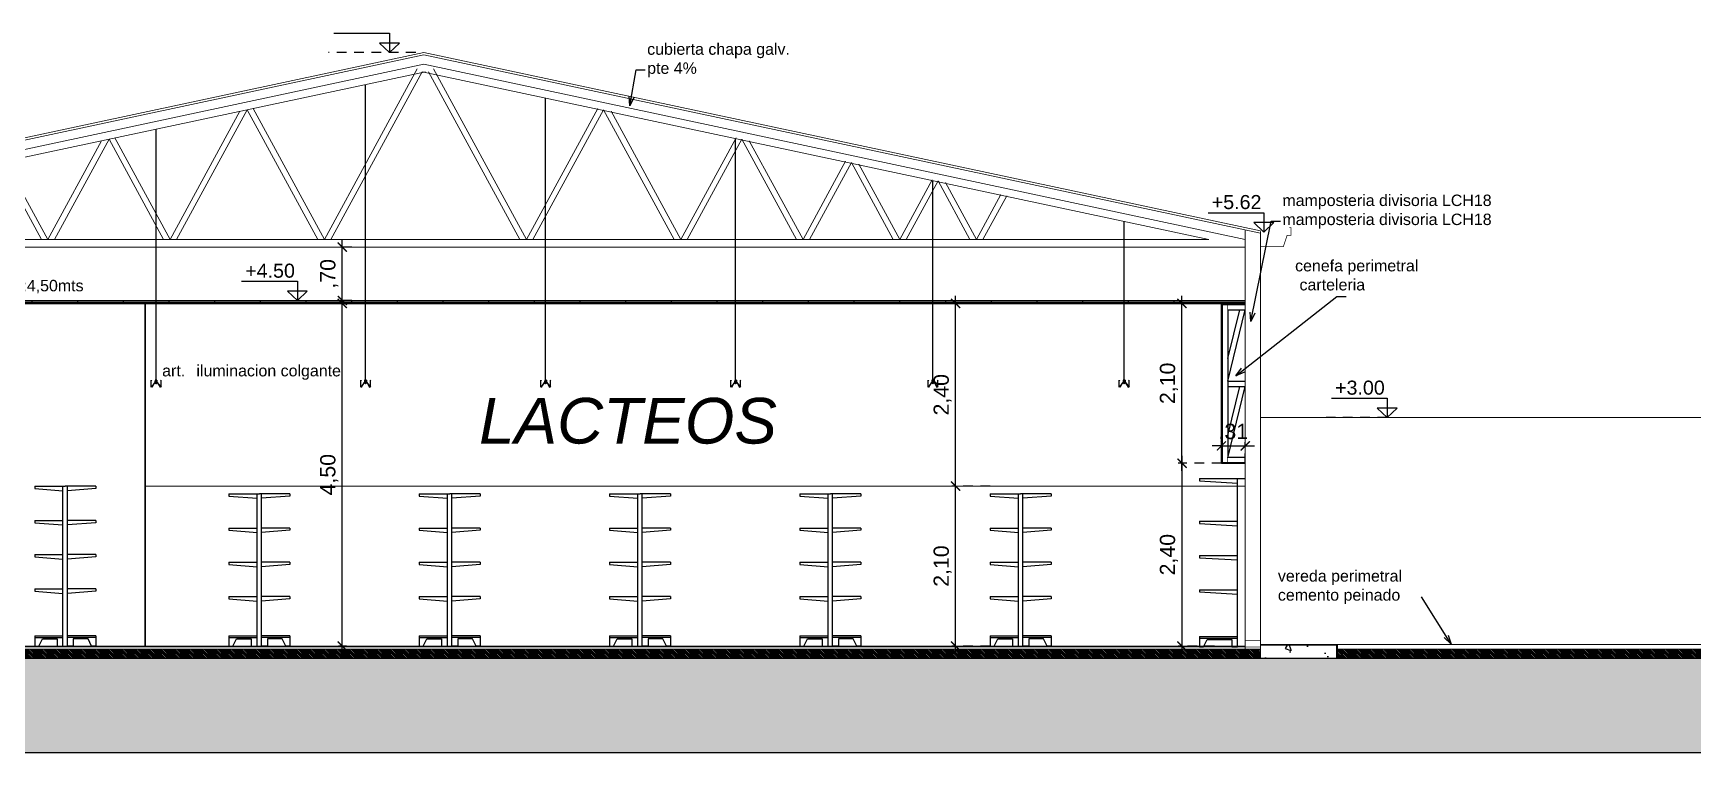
# Model space of a CAD drawing. Header units: metres. Extents: x 1166 to 1459, y -137 to 62.
# Drawn here: x 1286.05 to 1307.85, y -75.85 to -66.4 of the extents above; entities that cross this region are included whole.
import ezdxf

# ---------------------------------------------------------------- set-up
doc = ezdxf.new("R2010")
doc.units = ezdxf.units.M
doc.header["$LTSCALE"] = 0.508
doc.header["$PDMODE"] = 1
doc.header["$PDSIZE"] = -2
doc.linetypes.add('HIDDEN', pattern=[0.375, 0.25, -0.125])
doc.linetypes.add('HIDDEN2', pattern=[0.1875, 0.125, -0.0625])
doc.layers.get('0').update_dxf_attribs({"color": 9})
doc.layers.get('Defpoints').update_dxf_attribs({"color": 9})
for name, color, linetype in [('2-texto', 9, 'Continuous'), ('3-muros', 9, 'Continuous'), ('3-tabiques', 9, 'Continuous'), ('3-VISTA', 9, 'Continuous'), ('4-carpinterias', 9, 'Continuous'), ('7-artef', 9, 'Continuous'), ('8-cotas-100', 9, 'Continuous'), ('9-Hatch', 9, 'Continuous'), ('Estructura', 9, 'HIDDEN2'), ('Iluminacion', 9, 'Continuous')]:
    doc.layers.add(name, color=color, linetype=linetype)
doc.styles.add('swiss', font='swissel.ttf')
doc.dimstyles.new('dim-100', dxfattribs={"dimtxt": 0.2, "dimasz": 0.12, "dimexe": 0.05, "dimexo": 0, "dimgap": 0.05, "dimtad": 1, "dimzin": 4, "dimtxsty": 'swiss', "dimblk": 'ARCHTICK', "dimcen": 0.5, "dimdle": 0.1, "dimclrd": 256, "dimclre": 252, "dimclrt": 256, "dimadec": 0, "dimazin": 0, "dimtfac": 1, "dimtix": 1, "dimtmove": 2, "dimatfit": 3, "dimldrblk": 'OPEN30', "dimfxl": 0.05, "dimtolj": 1, "dimtzin": 0, "dimarcsym": 0})

# ---------------------------------------------------------------- blocks, each defined once
blk = doc.blocks.new('*U233')
at = {"layer": '3-tabiques', "color": 3}
blk.add_lwpolyline([(-0.002, 0.019), (0.002, 0.019), (0.002, 0.011), (-0.002, 0.011)], close=True, dxfattribs=at)
for points in [[(0, -0.019), (0, 0.011)], [(-0.007, -0.019), (-0.007, -0.018), (-0.004, -0.018)], [(-0.007, -0.019), (0.007, -0.019)], [(0.007, -0.019), (0.007, -0.018), (0.004, -0.018)]]:
    blk.add_lwpolyline(points, dxfattribs=at)
blk = doc.blocks.new('*U234')
at = {"layer": '3-tabiques', "color": 0, "linetype": 'ByBlock', "lineweight": -2}
for p in [(-20.4, 0), (-19.8, 0), (-19.2, 0), (-18.6, 0), (-18, 0), (-17.4, 0), (-16.8, 0), (-16.2, 0), (-15.6, 0), (-15, 0), (-14.4, 0), (-13.8, 0), (-13.2, 0), (-12.6, 0), (-12, 0), (-11.4, 0), (-10.8, 0), (-10.2, 0), (-9.6, 0), (-9, 0), (-8.4, 0), (-7.8, 0), (-7.2, 0), (-6.6, 0), (-6, 0), (-5.4, 0), (-4.8, 0), (-4.2, 0), (-3.6, 0), (-3, 0), (-2.4, 0), (-1.8, 0), (-1.2, 0), (-0.6, 0), (0, 0)]:
    blk.add_blockref('*U233', p, dxfattribs=at)
blk = doc.blocks.new('_ARCHTICK')
at = {"color": 0, "linetype": 'ByBlock', "const_width": 0.15}
blk.add_lwpolyline([(-0.5, -0.5), (0.5, 0.5)], dxfattribs=at)
blk = doc.blocks.new('_Open30')
at = {"color": 0, "linetype": 'ByBlock', "lineweight": -2}
for p, q in [((-1, 0.27), (0, 0)), ((0, 0), (-1, -0.27)), ((0, 0), (-1, 0))]:
    blk.add_line(p, q, dxfattribs=at)
blk = doc.blocks.new('*D285')
at = {"layer": '3-muros', "color": 252, "lineweight": -2, "transparency": 16777216}
for p, q in [((1290.169, -69.948), (1290.063, -69.948)), ((1290.169, -74.448), (1290.063, -74.448))]:
    blk.add_line(p, q, dxfattribs=at)
at = {"layer": '3-muros', "lineweight": -2, "transparency": 16777216}
blk.add_line((1290.113, -74.548), (1290.113, -69.848), dxfattribs=at)
at = {"layer": 'Defpoints', "color": 0, "transparency": 16777216}
for p in [(1290.113, -69.948), (1290.169, -69.948), (1290.169, -74.448)]:
    blk.add_point(p, dxfattribs=at)
at = {"layer": '3-muros', "lineweight": -2, "transparency": 16777216, "xscale": 0.12, "yscale": 0.12, "zscale": 0.12}
for p, rotation in [((1290.113, -69.948), 90), ((1290.113, -74.448), 270)]:
    blk.add_blockref('_ARCHTICK', p, dxfattribs=dict(at, rotation=rotation))
at = {"layer": '3-muros', "lineweight": 0, "transparency": 16777216, "insert": (1289.941, -72.198), "char_height": 0.2, "attachment_point": 5, "rotation": 90, "style": 'swiss'}
blk.add_mtext('\\A1;4,50', dxfattribs=at)
blk = doc.blocks.new('Lampara')
for points in [[(-0.12, 0), (-0.12, -0.25)], [(-0.12, 0), (0.12, 0)], [(0.12, 0), (0.12, -0.25)], [(-0.12, -0.25), (-0.65, -0.9), (-0.65, 0), (-0.59, -0.06)], [(-0.52, -0.9), (-0.6, -0.84)], [(-0.12, -0.25), (0.12, -0.25)], [(0.1, -0.25), (0.1, -0.12), (-0.1, -0.12), (-0.1, -0.25)], [(-0.08, -0.22), (0.08, -0.22)], [(0.12, -0.25), (0.64, -0.9), (0.64, 0), (0.59, -0.06)], [(0.52, -0.9), (0.6, -0.84)]]:
    blk.add_lwpolyline(points)
for points in [[(0.52, -0.9), (0.2, -0.34, 0.258271), (0.03, -0.25), (-0.03, -0.25, 0.258271), (-0.2, -0.34), (-0.52, -0.9)], [(-0.08, -0.22), (-0.08, -0.38, 0.414214), (-0.01, -0.45), (0.01, -0.45, 0.414214), (0.08, -0.38), (0.08, -0.22)]]:
    blk.add_lwpolyline(points, format="xyb")
blk = doc.blocks.new('*D464')
at = {"layer": '3-muros', "color": 252, "linetype": 'HIDDEN', "lineweight": -2, "transparency": 16777216}
for p, q in [((1290.237, -69.208), (1290.063, -69.208)), ((1290.237, -69.911), (1290.063, -69.911))]:
    blk.add_line(p, q, dxfattribs=at)
at = {"layer": '3-muros', "lineweight": -2, "transparency": 16777216}
blk.add_line((1290.113, -70.011), (1290.113, -69.108), dxfattribs=at)
at = {"layer": 'Defpoints', "color": 0, "transparency": 16777216}
for p in [(1290.113, -69.208), (1290.237, -69.208), (1290.237, -69.911)]:
    blk.add_point(p, dxfattribs=at)
at = {"layer": '3-muros', "lineweight": -2, "transparency": 16777216, "xscale": 0.12, "yscale": 0.12, "zscale": 0.12}
for p, rotation in [((1290.113, -69.208), 90), ((1290.113, -69.911), 270)]:
    blk.add_blockref('_ARCHTICK', p, dxfattribs=dict(at, rotation=rotation))
at = {"layer": '3-muros', "transparency": 16777216, "insert": (1289.941, -69.56), "char_height": 0.2, "attachment_point": 5, "rotation": 90, "style": 'swiss'}
blk.add_mtext('\\A1;,70', dxfattribs=at)
blk = doc.blocks.new('*D590')
at = {"layer": '8-cotas-100', "color": 252, "linetype": 'HIDDEN', "lineweight": -2, "transparency": 16777216}
for p, q in [((1301.661, -72.048), (1301.093, -72.048)), ((1301.571, -74.448), (1301.093, -74.448))]:
    blk.add_line(p, q, dxfattribs=at)
at = {"layer": '8-cotas-100', "lineweight": -2, "transparency": 16777216}
blk.add_line((1301.143, -71.948), (1301.143, -74.548), dxfattribs=at)
at = {"layer": 'Defpoints', "color": 0, "transparency": 16777216}
for p in [(1301.661, -72.048), (1301.143, -74.448), (1301.571, -74.448)]:
    blk.add_point(p, dxfattribs=at)
at = {"layer": '8-cotas-100', "lineweight": -2, "transparency": 16777216, "xscale": 0.12, "yscale": 0.12, "zscale": 0.12}
for p, rotation in [((1301.143, -72.048), 90), ((1301.143, -74.448), 270)]:
    blk.add_blockref('_ARCHTICK', p, dxfattribs=dict(at, rotation=rotation))
at = {"layer": '8-cotas-100', "transparency": 16777216, "insert": (1300.971, -73.248), "char_height": 0.2, "attachment_point": 5, "rotation": 90, "style": 'swiss'}
blk.add_mtext('\\A1;2,40', dxfattribs=at)
blk = doc.blocks.new('*D591')
at = {"layer": '8-cotas-100', "color": 252, "linetype": 'HIDDEN', "lineweight": -2, "transparency": 16777216}
for p, q in [((1301.143, -69.948), (1301.093, -69.948)), ((1301.143, -72.048), (1301.093, -72.048))]:
    blk.add_line(p, q, dxfattribs=at)
at = {"layer": '8-cotas-100', "lineweight": -2, "transparency": 16777216}
blk.add_line((1301.143, -72.148), (1301.143, -69.848), dxfattribs=at)
at = {"layer": 'Defpoints', "color": 0, "transparency": 16777216}
for p in [(1301.143, -69.948), (1301.143, -69.948), (1301.143, -72.048)]:
    blk.add_point(p, dxfattribs=at)
at = {"layer": '8-cotas-100', "lineweight": -2, "transparency": 16777216, "xscale": 0.12, "yscale": 0.12, "zscale": 0.12}
for p, rotation in [((1301.143, -69.948), 90), ((1301.143, -72.048), 270)]:
    blk.add_blockref('_ARCHTICK', p, dxfattribs=dict(at, rotation=rotation))
at = {"layer": '8-cotas-100', "transparency": 16777216, "insert": (1300.971, -70.998), "char_height": 0.2, "attachment_point": 5, "rotation": 90, "style": 'swiss'}
blk.add_mtext('\\A1;2,10', dxfattribs=at)
blk = doc.blocks.new('*D592')
at = {"layer": '8-cotas-100', "lineweight": -2, "transparency": 16777216}
for p, q in [((1301.661, -71.82), (1301.541, -71.82)), ((1301.661, -71.82), (1301.974, -71.82)), ((1301.974, -71.82), (1302.094, -71.82))]:
    blk.add_line(p, q, dxfattribs=at)
at = {"layer": '8-cotas-100', "color": 252, "linetype": 'HIDDEN', "lineweight": -2, "transparency": 16777216}
for p, q in [((1301.661, -72.048), (1301.661, -71.77)), ((1301.974, -72.048), (1301.974, -71.77))]:
    blk.add_line(p, q, dxfattribs=at)
at = {"layer": 'Defpoints', "color": 0, "transparency": 16777216}
for p in [(1301.974, -71.82), (1301.661, -72.048), (1301.974, -72.048)]:
    blk.add_point(p, dxfattribs=at)
at = {"layer": '8-cotas-100', "lineweight": -2, "transparency": 16777216, "xscale": 0.12, "yscale": 0.12, "zscale": 0.12}
blk.add_blockref('_ARCHTICK', (1301.661, -71.82), dxfattribs=at)
at = {"layer": '8-cotas-100', "lineweight": -2, "transparency": 16777216, "xscale": 0.12, "yscale": 0.12, "zscale": 0.12, "rotation": 180}
blk.add_blockref('_ARCHTICK', (1301.974, -71.82), dxfattribs=at)
at = {"layer": '8-cotas-100', "transparency": 16777216, "insert": (1301.817, -71.648), "char_height": 0.2, "attachment_point": 5, "style": 'swiss'}
blk.add_mtext('\\A1;,31', dxfattribs=at)
blk = doc.blocks.new('*D593')
at = {"layer": '8-cotas-100', "color": 252, "linetype": 'HIDDEN', "lineweight": -2, "transparency": 16777216}
for p, q in [((1298.624, -72.348), (1298.12, -72.348)), ((1298.624, -74.448), (1298.12, -74.448))]:
    blk.add_line(p, q, dxfattribs=at)
at = {"layer": '8-cotas-100', "lineweight": -2, "transparency": 16777216}
blk.add_line((1298.17, -74.548), (1298.17, -72.248), dxfattribs=at)
at = {"layer": 'Defpoints', "color": 0, "transparency": 16777216}
for p in [(1298.17, -72.348), (1298.624, -72.348), (1298.624, -74.448)]:
    blk.add_point(p, dxfattribs=at)
at = {"layer": '8-cotas-100', "lineweight": -2, "transparency": 16777216, "xscale": 0.12, "yscale": 0.12, "zscale": 0.12}
for p, rotation in [((1298.17, -72.348), 90), ((1298.17, -74.448), 270)]:
    blk.add_blockref('_ARCHTICK', p, dxfattribs=dict(at, rotation=rotation))
at = {"layer": '8-cotas-100', "transparency": 16777216, "insert": (1297.999, -73.398), "char_height": 0.2, "attachment_point": 5, "rotation": 90, "style": 'swiss'}
blk.add_mtext('\\A1;2,10', dxfattribs=at)
blk = doc.blocks.new('*D594')
at = {"layer": '8-cotas-100', "color": 252, "linetype": 'HIDDEN', "lineweight": -2, "transparency": 16777216}
for p, q in [((1298.17, -69.948), (1298.12, -69.948)), ((1298.624, -72.348), (1298.12, -72.348))]:
    blk.add_line(p, q, dxfattribs=at)
at = {"layer": '8-cotas-100', "lineweight": -2, "transparency": 16777216}
blk.add_line((1298.17, -72.448), (1298.17, -69.848), dxfattribs=at)
at = {"layer": 'Defpoints', "color": 0, "transparency": 16777216}
for p in [(1298.17, -69.948), (1298.17, -69.948), (1298.624, -72.348)]:
    blk.add_point(p, dxfattribs=at)
at = {"layer": '8-cotas-100', "lineweight": -2, "transparency": 16777216, "xscale": 0.12, "yscale": 0.12, "zscale": 0.12}
for p, rotation in [((1298.17, -69.948), 90), ((1298.17, -72.348), 270)]:
    blk.add_blockref('_ARCHTICK', p, dxfattribs=dict(at, rotation=rotation))
at = {"layer": '8-cotas-100', "transparency": 16777216, "insert": (1297.999, -71.148), "char_height": 0.2, "attachment_point": 5, "rotation": 90, "style": 'swiss'}
blk.add_mtext('\\A1;2,40', dxfattribs=at)

msp = doc.modelspace()

# ---------------------------------------------------------------- hatches: boundary and pattern name
at = {"layer": '9-Hatch', "linetype": 'Continuous', "lineweight": 0}
h = msp.add_hatch(dxfattribs=at)
h.set_pattern_fill('ANSI31', color=256, scale=0.005, angle=-90)
h.set_pattern_definition([(315, (0.2, -11.814364), (0.01122532015, 0.01122532015), [])])
h.paths.add_polyline_path([(1302.174, -74.608), (1302.174, -74.488), (1258.574, -74.488), (1258.574, -74.608)])
h.paths.add_polyline_path([(1303.184, -74.488), (1303.184, -74.608), (1336.974, -74.608), (1336.974, -74.488)])
at = {"layer": '9-Hatch'}
h = msp.add_hatch(dxfattribs=at)
h.set_pattern_fill('AR-CONC', color=256, scale=0.005, angle=-90)
h.set_pattern_definition([(320, (-19.79, -11.8144), (-0.07969543, -0.91092334), [0.09525, -1.04775]), (265, (-19.79, -11.8144), (0.9552842, 0.1762171), [0.0762, -0.8382029]), (10.451445, (-19.7966, -11.8903), (0.87558876, -0.73470624), [0.08095004, -0.8904512]), (316.1842, (-19.536, -11.8144), (-0.2102116, -1.3553952), [0.142875, -1.571625]), (6.63556, (-19.5535, -11.9273), (1.2371306, -1.1870207), [0.1214251, -1.335678]), (261.18415, (-19.536, -11.8144), (1.2371306, -1.1870207), [0.1142998, -1.2572987]), (291, (-19.5995, -11.9414), (-0.511326, -0.75807196), [0.09525, -1.04775]), (236, (-19.5995, -11.9414), (0.9209398, -0.30901014), [0.0762, -0.8382]), (341.451445, (-19.6421, -12.0045), (0.40961384, -1.0670821), [0.08095004, -0.8904497]), (307.5, (-19.79, -11.81436), (0.422775194, -0.01544302), [0, -0.82804, 0, -0.8509, 0, -0.841375]), (277.5, (-19.79, -11.81436), (0.50090287, -0.33409831), [0, -0.48514, 0, -0.80899, 0, -0.320675]), (237.5, (-19.79, -11.53115), (-0.02864372, -0.67795298), [0, -0.3175, 0, -0.9906, 0, -1.31445]), (227.5, (-19.79, -11.40415), (0.12713246, -0.7406459), [0, -0.41275, 0, -0.65786, 0, -0.93345])])
h.paths.add_polyline_path([(1302.174, -74.438), (1303.174, -74.438), (1303.174, -74.608), (1302.174, -74.608)])
h = msp.add_hatch(dxfattribs=at)
h.set_pattern_fill('HOUND', color=256, scale=0.1, angle=45)
h.set_pattern_definition([(45, (0, 0.21733), (0.336759605, 0.561266008), [2.54, -1.27]), (135, (0, 0.21733), (0.336759605, -0.561266008), [2.54, -1.27])])
h.paths.add_polyline_path([(1338.885, -75.85), (1338.885, -74.608), (1258.047, -74.608), (1258.047, -75.85)])

# ---------------------------------------------------------------- linework, layer by layer
at = {"layer": '2-texto', "linetype": 'HIDDEN'}
for p, q in [((1291.077, -66.655), (1289.934, -66.655)), ((1303.839, -71.448), (1303.039, -71.448))]:
    msp.add_line(p, q, dxfattribs=at)
at = {"layer": '2-texto'}
for p, q in [((1290.865, -66.532), (1290.604, -66.532)), ((1302.349, -68.888), (1302.089, -68.888)), ((1289.653, -69.789), (1289.393, -69.789)), ((1303.969, -71.325), (1303.709, -71.325))]:
    msp.add_line(p, q, dxfattribs=at)
for points in [[(1290.001, -66.4), (1290.734, -66.4), (1290.734, -66.655)], [(1290.734, -66.655), (1290.604, -66.532)], [(1290.734, -66.655), (1290.865, -66.532)], [(1301.485, -68.757), (1302.219, -68.757), (1302.219, -69.011)], [(1302.219, -69.011), (1302.089, -68.888)], [(1302.219, -69.011), (1302.349, -68.888)], [(1288.789, -69.658), (1289.523, -69.658), (1289.523, -69.912)], [(1289.523, -69.912), (1289.393, -69.789)], [(1289.523, -69.912), (1289.653, -69.789)], [(1303.105, -71.194), (1303.839, -71.194), (1303.839, -71.448)], [(1303.839, -71.448), (1303.709, -71.325)], [(1303.839, -71.448), (1303.969, -71.325)]]:
    msp.add_lwpolyline(points, dxfattribs=at)
at = {"layer": '3-muros', "linetype": 'Continuous', "lineweight": 0}
for p, q in [((1301.974, -68.985), (1301.974, -74.488)), ((1302.174, -69.028), (1302.174, -74.608)), ((1287.524, -72.348), (1301.974, -72.348)), ((1280.354, -74.448), (1301.974, -74.448)), ((1280.354, -74.458), (1301.974, -74.458))]:
    msp.add_line(p, q, dxfattribs=at)
at = {"layer": '3-muros', "lineweight": 0, "const_width": 0.01, "flags": 128}
msp.add_lwpolyline([(1301.974, -74.448), (1301.974, -74.378), (1302.174, -74.378), (1302.174, -74.462), (1301.974, -74.462), (1301.974, -74.378)], dxfattribs=at)
at = {"layer": '3-muros', "linetype": 'Continuous', "lineweight": 0, "flags": 128}
for points in [[(1303.184, -74.608), (1303.184, -74.428), (1302.174, -74.428)], [(1303.174, -74.608), (1303.174, -74.438), (1302.174, -74.438)]]:
    msp.add_lwpolyline(points, dxfattribs=at)
at = {"layer": '3-muros'}
msp.add_lwpolyline([(1258.047, -74.608), (1338.885, -74.608), (1338.885, -75.85), (1258.047, -75.85)], close=True, dxfattribs=at)
at = {"layer": '3-tabiques'}
for p, q in [((1280.354, -69.911), (1301.974, -69.911)), ((1280.354, -69.933), (1301.974, -69.933)), ((1280.354, -69.948), (1301.974, -69.948)), ((1301.661, -69.948), (1301.974, -69.948)), ((1301.661, -72.048), (1301.661, -69.948)), ((1301.661, -72.048), (1301.974, -72.048))]:
    msp.add_line(p, q, dxfattribs=at)
at = {"layer": '3-tabiques', "const_width": 0.01}
for points in [[(1301.674, -69.989), (1301.674, -69.961), (1301.744, -69.961), (1301.744, -69.989)], [(1301.772, -69.961), (1301.744, -69.961), (1301.744, -70.031), (1301.772, -70.031)], [(1301.946, -69.961), (1301.974, -69.961), (1301.974, -70.031), (1301.946, -70.031)], [(1301.772, -70.969), (1301.744, -70.969), (1301.744, -71.039), (1301.772, -71.039)], [(1301.946, -70.969), (1301.974, -70.969), (1301.974, -71.039), (1301.946, -71.039)], [(1301.674, -72.008), (1301.674, -72.036), (1301.744, -72.036), (1301.744, -72.008)], [(1301.772, -71.966), (1301.744, -71.966), (1301.744, -72.036), (1301.772, -72.036)], [(1301.946, -71.966), (1301.974, -71.966), (1301.974, -72.036), (1301.946, -72.036)]]:
    msp.add_lwpolyline(points, dxfattribs=at)
at = {"layer": '3-VISTA', "lineweight": 0}
for p, q in [((1291.185, -66.655), (1280.746, -68.88)), ((1291.185, -66.685), (1280.753, -68.909)), ((1291.185, -66.655), (1302.174, -68.997)), ((1291.185, -66.685), (1302.174, -69.028)), ((1291.185, -66.808), (1280.621, -69.06)), ((1291.206, -66.906), (1280.876, -69.108)), ((1291.098, -66.87), (1289.879, -69.108)), ((1291.164, -66.906), (1289.964, -69.108)), ((1291.164, -66.906), (1301.494, -69.108)), ((1291.185, -66.808), (1301.974, -69.108)), ((1291.247, -66.906), (1292.447, -69.108)), ((1291.313, -66.87), (1292.533, -69.108)), ((1288.768, -67.426), (1287.852, -69.108)), ((1288.865, -67.405), (1287.937, -69.108)), ((1288.865, -67.405), (1289.793, -69.108)), ((1288.942, -67.389), (1289.879, -69.108)), ((1293.47, -67.389), (1292.533, -69.108)), ((1293.546, -67.405), (1292.618, -69.108)), ((1293.546, -67.405), (1294.474, -69.108)), ((1293.643, -67.426), (1294.56, -69.108)), ((1287.049, -67.792), (1286.332, -69.108)), ((1287.049, -67.792), (1287.766, -69.108)), ((1287.125, -67.776), (1287.852, -69.108)), ((1295.286, -67.776), (1294.56, -69.108)), ((1295.362, -67.792), (1294.645, -69.108)), ((1295.362, -67.792), (1296.079, -69.108)), ((1286.952, -67.813), (1286.246, -69.108)), ((1295.459, -67.813), (1296.165, -69.108)), ((1285.611, -68.099), (1286.161, -69.108)), ((1285.687, -68.082), (1286.246, -69.108)), ((1296.724, -68.082), (1296.165, -69.108)), ((1296.8, -68.099), (1296.25, -69.108)), ((1296.8, -68.099), (1297.35, -69.108)), ((1296.897, -68.119), (1297.436, -69.108)), ((1297.863, -68.325), (1297.436, -69.108)), ((1297.939, -68.341), (1297.521, -69.108)), ((1297.939, -68.341), (1298.357, -69.108)), ((1298.036, -68.362), (1298.442, -69.108)), ((1298.764, -68.517), (1298.442, -69.108)), ((1298.841, -68.534), (1298.528, -69.108)), ((1280.621, -69.208), (1301.974, -69.208)), ((1280.876, -69.108), (1301.494, -69.108)), ((1303.839, -71.448), (1303.375, -71.448))]:
    msp.add_line(p, q, dxfattribs=at)
at = {"layer": '3-VISTA'}
for p, q in [((1287.524, -74.448), (1287.524, -69.948)), ((1301.674, -72.036), (1301.674, -69.961)), ((1301.674, -69.961), (1301.974, -69.961)), ((1301.744, -70.031), (1301.974, -70.031)), ((1301.744, -70.031), (1301.744, -71.966)), ((1301.744, -70.969), (1301.974, -70.031)), ((1301.744, -70.674), (1301.901, -70.031)), ((1301.744, -70.969), (1301.974, -70.969)), ((1301.744, -71.039), (1301.96, -71.039)), ((1301.744, -71.978), (1301.974, -71.039)), ((1301.744, -71.682), (1301.901, -71.039)), ((1301.744, -71.966), (1301.974, -71.966)), ((1301.744, -72.036), (1301.96, -72.036))]:
    msp.add_line(p, q, dxfattribs=at)
at = {"layer": '3-VISTA', "linetype": 'Continuous', "lineweight": 0}
for p, q in [((1337.074, -71.448), (1302.174, -71.448)), ((1336.974, -74.428), (1302.174, -74.428))]:
    msp.add_line(p, q, dxfattribs=at)
at = {"layer": '4-carpinterias'}
msp.add_line((1301.374, -72.248), (1301.874, -72.248), dxfattribs=at)
at = {"layer": '4-carpinterias', "lineweight": 0, "const_width": 0.01, "flags": 128}
msp.add_lwpolyline([(1302.174, -69.004), (1302.174, -69.204), (1302.474, -69.204), (1302.524, -69.054), (1302.574, -69.054), (1302.574, -68.954), (1302.554, -68.954)], dxfattribs=at)
at = {"layer": '7-artef'}
for p, q in [((1286.074, -72.348), (1286.444, -72.348)), ((1286.074, -72.348), (1286.074, -72.378)), ((1286.444, -74.448), (1286.444, -72.348)), ((1286.444, -72.348), (1286.474, -72.348)), ((1286.503, -72.348), (1286.474, -72.348)), ((1286.874, -72.348), (1286.503, -72.348)), ((1286.503, -74.448), (1286.503, -72.348)), ((1286.874, -72.348), (1286.874, -72.378)), ((1301.374, -72.248), (1301.874, -72.248)), ((1301.374, -72.248), (1301.374, -72.278)), ((1301.374, -72.278), (1301.874, -72.308)), ((1301.874, -74.448), (1301.874, -72.248)), ((1301.874, -72.248), (1301.974, -72.248)), ((1286.074, -72.378), (1286.444, -72.408)), ((1286.874, -72.378), (1286.503, -72.408)), ((1288.624, -72.448), (1288.994, -72.448)), ((1288.624, -72.448), (1288.624, -72.478)), ((1288.624, -72.478), (1288.994, -72.508)), ((1288.994, -74.448), (1288.994, -72.448)), ((1288.994, -72.448), (1289.024, -72.448)), ((1289.053, -72.448), (1289.024, -72.448)), ((1289.424, -72.448), (1289.053, -72.448)), ((1289.053, -74.448), (1289.053, -72.448)), ((1289.424, -72.478), (1289.053, -72.508)), ((1289.424, -72.448), (1289.424, -72.478)), ((1291.124, -72.448), (1291.494, -72.448)), ((1291.124, -72.448), (1291.124, -72.478)), ((1291.124, -72.478), (1291.494, -72.508)), ((1291.494, -74.448), (1291.494, -72.448)), ((1291.494, -72.448), (1291.524, -72.448)), ((1291.553, -72.448), (1291.524, -72.448)), ((1291.924, -72.448), (1291.553, -72.448)), ((1291.553, -74.448), (1291.553, -72.448)), ((1291.924, -72.478), (1291.553, -72.508)), ((1291.924, -72.448), (1291.924, -72.478)), ((1293.624, -72.448), (1293.994, -72.448)), ((1293.624, -72.448), (1293.624, -72.478)), ((1293.624, -72.478), (1293.994, -72.508)), ((1293.994, -74.448), (1293.994, -72.448)), ((1293.994, -72.448), (1294.024, -72.448)), ((1294.053, -72.448), (1294.024, -72.448)), ((1294.424, -72.448), (1294.053, -72.448)), ((1294.053, -74.448), (1294.053, -72.448)), ((1294.424, -72.478), (1294.053, -72.508)), ((1294.424, -72.448), (1294.424, -72.478)), ((1296.124, -72.448), (1296.494, -72.448)), ((1296.124, -72.448), (1296.124, -72.478)), ((1296.124, -72.478), (1296.494, -72.508)), ((1296.494, -74.448), (1296.494, -72.448)), ((1296.494, -72.448), (1296.524, -72.448)), ((1296.553, -72.448), (1296.524, -72.448)), ((1296.924, -72.448), (1296.553, -72.448)), ((1296.553, -74.448), (1296.553, -72.448)), ((1296.924, -72.478), (1296.553, -72.508)), ((1296.924, -72.448), (1296.924, -72.478)), ((1298.624, -72.448), (1298.994, -72.448)), ((1298.624, -72.448), (1298.624, -72.478)), ((1298.624, -72.478), (1298.994, -72.508)), ((1298.994, -74.448), (1298.994, -72.448)), ((1298.994, -72.448), (1299.024, -72.448)), ((1299.053, -72.448), (1299.024, -72.448)), ((1299.424, -72.448), (1299.053, -72.448)), ((1299.053, -74.448), (1299.053, -72.448)), ((1299.424, -72.478), (1299.053, -72.508)), ((1299.424, -72.448), (1299.424, -72.478)), ((1286.074, -72.798), (1286.444, -72.798)), ((1286.074, -72.798), (1286.074, -72.828)), ((1286.874, -72.798), (1286.503, -72.798)), ((1286.874, -72.798), (1286.874, -72.828)), ((1301.374, -72.808), (1301.874, -72.808)), ((1301.374, -72.808), (1301.374, -72.838)), ((1286.074, -72.828), (1286.444, -72.858)), ((1286.874, -72.828), (1286.503, -72.858)), ((1288.624, -72.898), (1288.994, -72.898)), ((1288.624, -72.898), (1288.624, -72.928)), ((1288.624, -72.928), (1288.994, -72.958)), ((1289.424, -72.898), (1289.053, -72.898)), ((1289.424, -72.928), (1289.053, -72.958)), ((1289.424, -72.898), (1289.424, -72.928)), ((1291.124, -72.898), (1291.494, -72.898)), ((1291.124, -72.898), (1291.124, -72.928)), ((1291.124, -72.928), (1291.494, -72.958)), ((1291.924, -72.898), (1291.553, -72.898)), ((1291.924, -72.928), (1291.553, -72.958)), ((1291.924, -72.898), (1291.924, -72.928)), ((1293.624, -72.898), (1293.994, -72.898)), ((1293.624, -72.898), (1293.624, -72.928)), ((1293.624, -72.928), (1293.994, -72.958)), ((1294.424, -72.898), (1294.053, -72.898)), ((1294.424, -72.928), (1294.053, -72.958)), ((1294.424, -72.898), (1294.424, -72.928)), ((1296.124, -72.898), (1296.494, -72.898)), ((1296.124, -72.898), (1296.124, -72.928)), ((1296.124, -72.928), (1296.494, -72.958)), ((1296.924, -72.898), (1296.553, -72.898)), ((1296.924, -72.928), (1296.553, -72.958)), ((1296.924, -72.898), (1296.924, -72.928)), ((1298.624, -72.898), (1298.994, -72.898)), ((1298.624, -72.898), (1298.624, -72.928)), ((1298.624, -72.928), (1298.994, -72.958)), ((1299.424, -72.898), (1299.053, -72.898)), ((1299.424, -72.928), (1299.053, -72.958)), ((1299.424, -72.898), (1299.424, -72.928)), ((1301.374, -72.838), (1301.874, -72.868)), ((1286.074, -73.248), (1286.444, -73.248)), ((1286.074, -73.248), (1286.074, -73.278)), ((1286.874, -73.248), (1286.503, -73.248)), ((1286.874, -73.248), (1286.874, -73.278)), ((1286.074, -73.278), (1286.444, -73.308)), ((1286.874, -73.278), (1286.503, -73.308)), ((1288.624, -73.348), (1288.994, -73.348)), ((1288.624, -73.348), (1288.624, -73.378)), ((1288.624, -73.378), (1288.994, -73.408)), ((1289.424, -73.348), (1289.053, -73.348)), ((1289.424, -73.378), (1289.053, -73.408)), ((1289.424, -73.348), (1289.424, -73.378)), ((1291.124, -73.348), (1291.494, -73.348)), ((1291.124, -73.348), (1291.124, -73.378)), ((1291.124, -73.378), (1291.494, -73.408)), ((1291.924, -73.348), (1291.553, -73.348)), ((1291.924, -73.378), (1291.553, -73.408)), ((1291.924, -73.348), (1291.924, -73.378)), ((1293.624, -73.348), (1293.994, -73.348)), ((1293.624, -73.348), (1293.624, -73.378)), ((1293.624, -73.378), (1293.994, -73.408)), ((1294.424, -73.348), (1294.053, -73.348)), ((1294.424, -73.378), (1294.053, -73.408)), ((1294.424, -73.348), (1294.424, -73.378)), ((1296.124, -73.348), (1296.494, -73.348)), ((1296.124, -73.348), (1296.124, -73.378)), ((1296.124, -73.378), (1296.494, -73.408)), ((1296.924, -73.348), (1296.553, -73.348)), ((1296.924, -73.378), (1296.553, -73.408)), ((1296.924, -73.348), (1296.924, -73.378)), ((1298.624, -73.348), (1298.994, -73.348)), ((1298.624, -73.348), (1298.624, -73.378)), ((1298.624, -73.378), (1298.994, -73.408)), ((1299.424, -73.348), (1299.053, -73.348)), ((1299.424, -73.378), (1299.053, -73.408)), ((1299.424, -73.348), (1299.424, -73.378)), ((1301.374, -73.258), (1301.874, -73.258)), ((1301.374, -73.258), (1301.374, -73.288)), ((1301.374, -73.288), (1301.874, -73.318)), ((1286.074, -73.698), (1286.444, -73.698)), ((1286.074, -73.698), (1286.074, -73.728)), ((1286.074, -73.728), (1286.444, -73.758)), ((1286.874, -73.698), (1286.503, -73.698)), ((1286.874, -73.728), (1286.503, -73.758)), ((1286.874, -73.698), (1286.874, -73.728)), ((1288.624, -73.798), (1288.994, -73.798)), ((1288.624, -73.798), (1288.624, -73.828)), ((1288.624, -73.828), (1288.994, -73.858)), ((1289.424, -73.798), (1289.053, -73.798)), ((1289.424, -73.828), (1289.053, -73.858)), ((1289.424, -73.798), (1289.424, -73.828)), ((1291.124, -73.798), (1291.494, -73.798)), ((1291.124, -73.798), (1291.124, -73.828)), ((1291.124, -73.828), (1291.494, -73.858)), ((1291.924, -73.798), (1291.553, -73.798)), ((1291.924, -73.828), (1291.553, -73.858)), ((1291.924, -73.798), (1291.924, -73.828)), ((1293.624, -73.798), (1293.994, -73.798)), ((1293.624, -73.798), (1293.624, -73.828)), ((1293.624, -73.828), (1293.994, -73.858)), ((1294.424, -73.798), (1294.053, -73.798)), ((1294.424, -73.828), (1294.053, -73.858)), ((1294.424, -73.798), (1294.424, -73.828)), ((1296.124, -73.798), (1296.494, -73.798)), ((1296.124, -73.798), (1296.124, -73.828)), ((1296.124, -73.828), (1296.494, -73.858)), ((1296.924, -73.798), (1296.553, -73.798)), ((1296.924, -73.828), (1296.553, -73.858)), ((1296.924, -73.798), (1296.924, -73.828)), ((1298.624, -73.798), (1298.994, -73.798)), ((1298.624, -73.798), (1298.624, -73.828)), ((1298.624, -73.828), (1298.994, -73.858)), ((1299.424, -73.798), (1299.053, -73.798)), ((1299.424, -73.828), (1299.053, -73.858)), ((1299.424, -73.798), (1299.424, -73.828)), ((1301.374, -73.708), (1301.874, -73.708)), ((1301.374, -73.708), (1301.374, -73.738)), ((1301.374, -73.738), (1301.874, -73.768)), ((1286.074, -74.314), (1286.444, -74.314)), ((1286.074, -74.314), (1286.074, -74.448)), ((1286.074, -74.334), (1286.444, -74.334)), ((1286.874, -74.314), (1286.503, -74.314)), ((1286.874, -74.334), (1286.503, -74.334)), ((1286.874, -74.314), (1286.874, -74.448)), ((1288.624, -74.314), (1288.994, -74.314)), ((1288.624, -74.314), (1288.624, -74.448)), ((1288.624, -74.334), (1288.994, -74.334)), ((1289.424, -74.314), (1289.053, -74.314)), ((1289.424, -74.334), (1289.053, -74.334)), ((1289.424, -74.314), (1289.424, -74.448)), ((1291.124, -74.314), (1291.494, -74.314)), ((1291.124, -74.314), (1291.124, -74.448)), ((1291.124, -74.334), (1291.494, -74.334)), ((1291.924, -74.314), (1291.553, -74.314)), ((1291.924, -74.334), (1291.553, -74.334)), ((1291.924, -74.314), (1291.924, -74.448)), ((1293.624, -74.314), (1293.994, -74.314)), ((1293.624, -74.314), (1293.624, -74.448)), ((1293.624, -74.334), (1293.994, -74.334)), ((1294.424, -74.314), (1294.053, -74.314)), ((1294.424, -74.334), (1294.053, -74.334)), ((1294.424, -74.314), (1294.424, -74.448)), ((1296.124, -74.314), (1296.494, -74.314)), ((1296.124, -74.314), (1296.124, -74.448)), ((1296.124, -74.334), (1296.494, -74.334)), ((1296.924, -74.314), (1296.553, -74.314)), ((1296.924, -74.334), (1296.553, -74.334)), ((1296.924, -74.314), (1296.924, -74.448)), ((1298.624, -74.314), (1298.994, -74.314)), ((1298.624, -74.314), (1298.624, -74.448)), ((1298.624, -74.334), (1298.994, -74.334)), ((1299.424, -74.314), (1299.053, -74.314)), ((1299.424, -74.334), (1299.053, -74.334)), ((1299.424, -74.314), (1299.424, -74.448)), ((1301.374, -74.324), (1301.874, -74.324)), ((1301.374, -74.324), (1301.374, -74.458)), ((1286.074, -74.448), (1286.127, -74.448)), ((1286.127, -74.448), (1286.174, -74.353)), ((1286.174, -74.353), (1286.367, -74.353)), ((1286.367, -74.353), (1286.367, -74.448)), ((1286.367, -74.448), (1286.444, -74.448)), ((1286.58, -74.448), (1286.503, -74.448)), ((1286.773, -74.353), (1286.58, -74.353)), ((1286.58, -74.353), (1286.58, -74.448)), ((1286.821, -74.448), (1286.773, -74.353)), ((1286.874, -74.448), (1286.821, -74.448)), ((1288.624, -74.448), (1288.677, -74.448)), ((1288.677, -74.448), (1288.724, -74.353)), ((1288.724, -74.353), (1288.917, -74.353)), ((1288.917, -74.353), (1288.917, -74.448)), ((1288.917, -74.448), (1288.994, -74.448)), ((1289.13, -74.448), (1289.053, -74.448)), ((1289.323, -74.353), (1289.13, -74.353)), ((1289.13, -74.353), (1289.13, -74.448)), ((1289.371, -74.448), (1289.323, -74.353)), ((1289.424, -74.448), (1289.371, -74.448)), ((1291.124, -74.448), (1291.177, -74.448)), ((1291.177, -74.448), (1291.224, -74.353)), ((1291.224, -74.353), (1291.417, -74.353)), ((1291.417, -74.353), (1291.417, -74.448)), ((1291.417, -74.448), (1291.494, -74.448)), ((1291.63, -74.448), (1291.553, -74.448)), ((1291.823, -74.353), (1291.63, -74.353)), ((1291.63, -74.353), (1291.63, -74.448)), ((1291.871, -74.448), (1291.823, -74.353)), ((1291.924, -74.448), (1291.871, -74.448)), ((1293.624, -74.448), (1293.677, -74.448)), ((1293.677, -74.448), (1293.724, -74.353)), ((1293.724, -74.353), (1293.917, -74.353)), ((1293.917, -74.353), (1293.917, -74.448)), ((1293.917, -74.448), (1293.994, -74.448)), ((1294.13, -74.448), (1294.053, -74.448)), ((1294.323, -74.353), (1294.13, -74.353)), ((1294.13, -74.353), (1294.13, -74.448)), ((1294.371, -74.448), (1294.323, -74.353)), ((1294.424, -74.448), (1294.371, -74.448)), ((1296.124, -74.448), (1296.177, -74.448)), ((1296.177, -74.448), (1296.224, -74.353)), ((1296.224, -74.353), (1296.417, -74.353)), ((1296.417, -74.353), (1296.417, -74.448)), ((1296.417, -74.448), (1296.494, -74.448)), ((1296.63, -74.448), (1296.553, -74.448)), ((1296.823, -74.353), (1296.63, -74.353)), ((1296.63, -74.353), (1296.63, -74.448)), ((1296.871, -74.448), (1296.823, -74.353)), ((1296.924, -74.448), (1296.871, -74.448)), ((1298.624, -74.448), (1298.677, -74.448)), ((1298.677, -74.448), (1298.724, -74.353)), ((1298.724, -74.353), (1298.917, -74.353)), ((1298.917, -74.353), (1298.917, -74.448)), ((1298.917, -74.448), (1298.994, -74.448)), ((1299.13, -74.448), (1299.053, -74.448)), ((1299.323, -74.353), (1299.13, -74.353)), ((1299.13, -74.353), (1299.13, -74.448)), ((1299.371, -74.448), (1299.323, -74.353)), ((1299.424, -74.448), (1299.371, -74.448)), ((1301.374, -74.344), (1301.874, -74.344)), ((1301.374, -74.458), (1301.427, -74.458)), ((1301.427, -74.458), (1301.474, -74.363)), ((1301.474, -74.363), (1301.796, -74.363)), ((1301.796, -74.363), (1301.796, -74.458)), ((1301.796, -74.458), (1301.874, -74.458))]:
    msp.add_line(p, q, dxfattribs=at)
at = {"layer": '8-cotas-100'}
msp.add_line((1287.524, -69.933), (1287.524, -74.448), dxfattribs=at)
at = {"layer": 'Estructura', "linetype": 'Continuous', "lineweight": 0}
for p, q in [((1258.574, -74.488), (1302.174, -74.488)), ((1303.184, -74.488), (1336.974, -74.488))]:
    msp.add_line(p, q, dxfattribs=at)
at = {"layer": 'Iluminacion'}
for points in [[(1290.419, -70.958), (1290.419, -67.074)], [(1292.784, -70.958), (1292.784, -67.251)], [(1287.667, -70.958), (1287.667, -67.66)], [(1295.28, -70.958), (1295.28, -67.783)], [(1297.871, -70.958), (1297.871, -68.336)], [(1300.383, -70.958), (1300.383, -68.871)]]:
    msp.add_lwpolyline(points, dxfattribs=at)

# ---------------------------------------------------------------- block references
at = {"layer": '3-tabiques'}
msp.add_blockref('*U234', (1301.039, -69.931), dxfattribs=at)
at = {"layer": 'Iluminacion', "xscale": -0.1, "yscale": 0.1, "zscale": 0.1}
for p in [(1287.667, -70.958), (1290.419, -70.958), (1292.784, -70.958), (1295.28, -70.958), (1297.871, -70.958), (1297.871, -70.958), (1300.383, -70.958), (1300.383, -70.958)]:
    msp.add_blockref('Lampara', p, dxfattribs=at)

# ---------------------------------------------------------------- texts
at = {"layer": '2-texto', "style": 'swiss'}
for s, p in [('+5.62', (1301.534, -68.71)), ('+4.50', (1288.838, -69.611)), ('+3.00', (1303.154, -71.147))]:
    msp.add_text(s, height=0.1847, dxfattribs=at).set_placement(p)
at = {"layer": '2-texto', "char_height": 0.15, "width": 3.95327, "attachment_point": 7, "style": 'swiss'}
for s, insert in [('\\A1;cubierta chapa galv.\\Ppte 4%', (1294.118, -66.979)), ('\\A1;mamposteria divisoria LCH18', (1302.462, -68.715)), ('\\A1;mamposteria divisoria LCH18', (1302.462, -68.965)), ('\\A1;cenefa perimetral\\P carteleria', (1302.629, -69.78)), ('\\A1;\\pi-0.45,l0.6,t0.6;ciel.^Isusp. tipo Armstrong h:4,50mts', (1283.215, -69.835)), ('\\A1;\\pi-0.45,l0.75,t0.75;art.^Iiluminacion colgante', (1287.447, -70.952)), ('\\A1;vereda perimetral\\Pcemento peinado', (1302.403, -73.897))]:
    msp.add_mtext(s, dxfattribs=dict(at, insert=insert))
at = {"layer": '3-tabiques', "insert": (1295.822, -71.189), "char_height": 0.6, "attachment_point": 3}
msp.add_mtext_dynamic_manual_height_columns('{\\fArial|b0|i1|c0|p34;LACTEOS}', width=4.00036, gutter_width=12.5, heights=[0], dxfattribs=at)

# ---------------------------------------------------------------- dimensions: what is measured, and where the dimension line sits
at = {"layer": '3-muros'}
dim = msp.add_linear_dim(base=(1290.113, -69.208), p1=(1290.237, -69.911), p2=(1290.237, -69.208), angle=90, dimstyle='dim-100', override={"dimfxl": 0.001}, dxfattribs=at)
dim.commit()
dim.dimension.update_dxf_attribs({"geometry": '*D464', "text_midpoint": (1289.941, -69.56)})
at = {"layer": '3-muros', "lineweight": 0}
dim = msp.add_linear_dim(base=(1290.113, -69.948), p1=(1290.169, -74.448), p2=(1290.169, -69.948), angle=90, dimstyle='dim-100', dxfattribs=at)
dim.commit()
dim.dimension.update_dxf_attribs({"geometry": '*D285', "text_midpoint": (1289.941, -72.198)})
at = {"layer": '8-cotas-100'}
for base, p1, p2, angle, picture, middle in [((1298.17, -69.948), (1298.624, -72.348), (1298.17, -69.948), 90, '*D594', (1297.999, -71.148)), ((1301.143, -69.948), (1301.143, -72.048), (1301.143, -69.948), 90, '*D591', (1300.971, -70.998)), ((1301.974, -71.82), (1301.661, -72.048), (1301.974, -72.048), 180, '*D592', (1301.817, -71.648)), ((1301.143, -74.448), (1301.661, -72.048), (1301.571, -74.448), 90, '*D590', (1300.971, -73.248)), ((1298.17, -72.348), (1298.624, -74.448), (1298.624, -72.348), 90, '*D593', (1297.999, -73.398))]:
    dim = msp.add_linear_dim(base=base, p1=p1, p2=p2, angle=angle, dimstyle='dim-100', dxfattribs=at)
    dim.commit()
    dim.dimension.update_dxf_attribs({"geometry": picture, "text_midpoint": middle})

# ---------------------------------------------------------------- leaders
at = {"layer": '8-cotas-100', "annotation_type": 0, "has_hookline": 1, "hookline_direction": 0}
for points in [[(1293.891, -67.356), (1293.972, -66.883), (1294.092, -66.883)], [(1302.046, -70.188), (1302.316, -68.869), (1302.436, -68.869)], [(1301.852, -70.898), (1303.178, -69.856), (1303.298, -69.856)]]:
    msp.add_leader(points, dimstyle='dim-100', override={"dimgap": 0.05, "dimtad": 0, "dimarcsym": 1}, dxfattribs=at)
at = {"layer": '8-cotas-100'}
msp.add_leader([(1304.678, -74.422), (1304.288, -73.802)], dimstyle='dim-100', override={"dimgap": 0.05, "dimtad": 0, "dimarcsym": 1}, dxfattribs=at)

doc.saveas('drawing.dxf')
